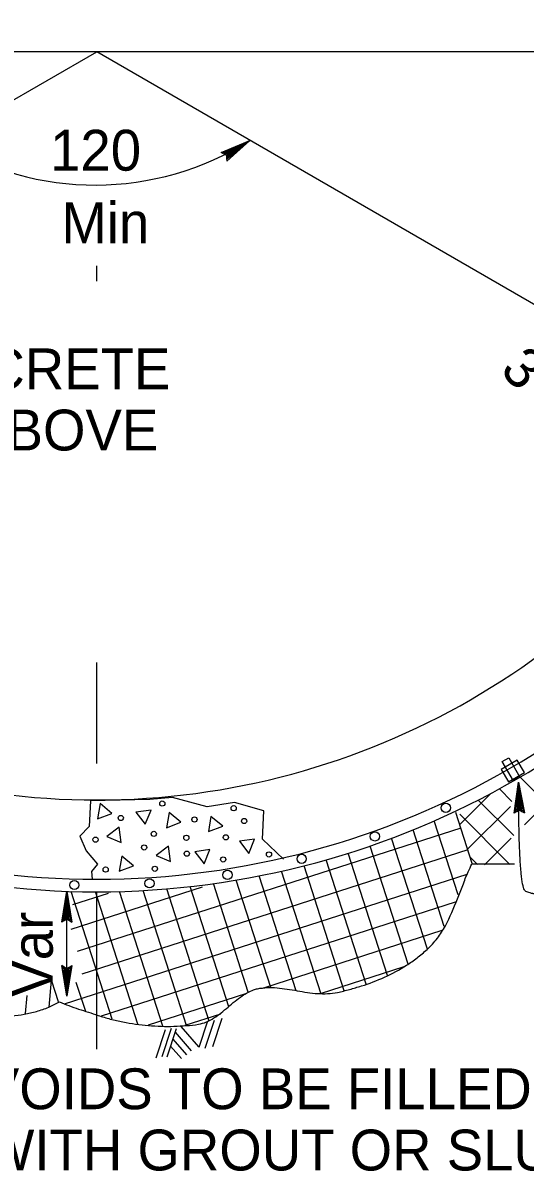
# Model space of a CAD drawing. Extents: x 0 to 2.83, y 0 to 1.83.
# Drawn here: x 2.4012 to 2.5447, y 0.4903 to 0.8183 of the extents above; entities that cross this region are included whole.
import ezdxf

# ---------------------------------------------------------------- set-up
doc = ezdxf.new("R2010")
doc.units = 0
for name, color, linetype in [('201 Center and Station Line', 7, 'Continuous'), ('212 Leaders and Dim Lines', 7, 'Continuous'), ('213 Rebar', 7, 'Continuous'), ('214 Text and Titles', 7, 'Continuous'), ('224 Existing Steel', 7, 'Continuous'), ('236 Minor Contours', 7, 'Continuous'), ('243 Existing Concrete', 7, 'Continuous'), ('245 Existing Concrete', 7, 'Continuous')]:
    doc.layers.add(name, color=color, linetype=linetype)

msp = doc.modelspace()

# ---------------------------------------------------------------- linework, layer by layer
at = {"layer": '201 Center and Station Line'}
for p, q in [((2.6809888135317346, 0.8100971283345739), (2.160700607113014, 0.8100971283345739)), ((2.4222594001102027, 0.8100971283345739), (2.4222594001102027, 0.8100971283345739)), ((2.4222594001102027, 0.8100971283345739), (2.4230384886791563, 0.8100971283345739)), ((2.4222594001102027, 0.7445284461818571), (2.4222594001102027, 0.7489734191191707)), ((2.4222594001102027, 0.6067402441641857), (2.4222594001102027, 0.6355797262142158)), ((2.4222594001102027, 0.5251098458213407), (2.4222594001102027, 0.5700975740402048))]:
    msp.add_line(p, q, dxfattribs=at)
at = {"layer": '212 Leaders and Dim Lines'}
for p, q in [((2.249145465846224, 0.7101498076265783), (2.4222594001102027, 0.8100971283345739)), ((2.5945499238586893, 0.7106248170788388), (2.4222594001102027, 0.8100971283345739)), ((2.457855802020322, 0.7813522782694677), (2.4660836739604175, 0.7847953086048661)), ((2.4582429387228992, 0.7811622002395733), (2.4660836739604175, 0.7847953086048661)), ((2.4660836739604175, 0.7847953086048661), (2.4586298520893273, 0.7809719816549877)), ((2.4660836739604175, 0.7847953086048661), (2.4590167654345634, 0.7807817630915956)), ((2.459403678800993, 0.7805915445070103), (2.4660836739604175, 0.7847953086048661)), ((2.4594080616828213, 0.7801599734268586), (2.4660836739604175, 0.7847953086048661)), ((2.4594124445646504, 0.7797284023679001), (2.4660836739604175, 0.7847953086048661)), ((2.4660836739604175, 0.7847953086048661), (2.459416546337098, 0.7792972779812375)), ((2.4660836739604175, 0.7847953086048661), (2.459420705882779, 0.7788655663675882)), ((2.4586298520893273, 0.7809719816549877), (2.457855802020322, 0.7813522782694677)), ((2.4586298520893273, 0.7809719816549877), (2.459403678800993, 0.7805915445070103)), ((2.459403678800993, 0.7805915445070103), (2.4594124445646504, 0.7797284023679001)), ((2.4594124445646504, 0.7797284023679001), (2.459420705882779, 0.7788655663675882)), ((2.541639895422497, 0.5925543311376273), (2.5428753016735977, 0.6013875698314393)), ((2.5420008567039742, 0.5927903637992575), (2.5428753016735977, 0.6013875698314393)), ((2.5428753016735977, 0.6013875698314393), (2.542361824976185, 0.5930261326743627)), ((2.5428753016735977, 0.6013875698314393), (2.542722793247835, 0.5932619015706542)), ((2.5430837615200446, 0.593497670445759), (2.5428753016735977, 0.6013875698314393)), ((2.5428753016735977, 0.6013875698314393), (2.544577009314223, 0.592631932927072)), ((2.5438306457409126, 0.5930649405394703), (2.5428753016735977, 0.6013875698314393)), ((2.5434572036301986, 0.593281305503208), (2.5428753016735977, 0.6013875698314393)), ((2.5428753016735977, 0.6013875698314393), (2.544203560234524, 0.5928485616567082)), ((2.542361824976185, 0.5930261326743627), (2.541639895422497, 0.5925543311376273)), ((2.542361824976185, 0.5930261326743627), (2.5430837615200446, 0.593497670445759)), ((2.5430837615200446, 0.593497670445759), (2.5438306457409126, 0.5930649405394703)), ((2.5438306457409126, 0.5930649405394703), (2.544577009314223, 0.592631932927072)), ((2.412266742821196, 0.561451487522171), (2.413735020589648, 0.5702490152897761)), ((2.412266742821196, 0.561451487522171), (2.413735020589648, 0.5702490152897761)), ((2.412633812247414, 0.5616779041744262), (2.413735020589648, 0.5702490152897761)), ((2.412633812247414, 0.5616779041744262), (2.413735020589648, 0.5702490152897761)), ((2.413735020589648, 0.5702490152897761), (2.4130008816948254, 0.5619040569687349)), ((2.413735020589648, 0.5702490152897761), (2.4130008816948254, 0.5619040569687349)), ((2.413735020589648, 0.5702490152897761), (2.413367951142237, 0.5621302097418501)), ((2.413735020589648, 0.5702490152897761), (2.413367951142237, 0.5621302097418501)), ((2.413735020589648, 0.5402561327572145), (2.413735020589648, 0.5702490152897761)), ((2.413735020589648, 0.5623563625149653), (2.413735020589648, 0.5702490152897761)), ((2.413735020589648, 0.5702490152897761), (2.4152048816965204, 0.561451487522171)), ((2.4144702150434183, 0.5619040569687349), (2.413735020589648, 0.5702490152897761)), ((2.4141026178165337, 0.5621302097418501), (2.413735020589648, 0.5702490152897761)), ((2.413735020589648, 0.5702490152897761), (2.4148372844696357, 0.5616779041744262)), ((2.413735020589648, 0.5623563625149653), (2.413735020589648, 0.5702490152897761)), ((2.413735020589648, 0.5702490152897761), (2.4152048816965204, 0.561451487522171)), ((2.4144702150434183, 0.5619040569687349), (2.413735020589648, 0.5702490152897761)), ((2.4141026178165337, 0.5621302097418501), (2.413735020589648, 0.5702490152897761)), ((2.413735020589648, 0.5702490152897761), (2.4148372844696357, 0.5616779041744262)), ((2.4130008816948254, 0.5619040569687349), (2.412266742821196, 0.561451487522171)), ((2.4130008816948254, 0.5619040569687349), (2.412266742821196, 0.561451487522171)), ((2.4130008816948254, 0.5619040569687349), (2.413735020589648, 0.5623563625149653)), ((2.4130008816948254, 0.5619040569687349), (2.413735020589648, 0.5623563625149653)), ((2.413735020589648, 0.5623563625149653), (2.4144702150434183, 0.5619040569687349)), ((2.413735020589648, 0.5623563625149653), (2.4144702150434183, 0.5619040569687349)), ((2.4144702150434183, 0.5619040569687349), (2.4152048816965204, 0.561451487522171)), ((2.4144702150434183, 0.5619040569687349), (2.4152048816965204, 0.561451487522171)), ((2.4129998261358785, 0.5486010910994492), (2.4122651594827764, 0.5490536605460129)), ((2.413735020589648, 0.5402561327572145), (2.4122651594827764, 0.5490536605460129)), ((2.4129998261358785, 0.5486010910994492), (2.4122651594827764, 0.5490536605460129)), ((2.413735020589648, 0.5402561327572145), (2.4122651594827764, 0.5490536605460129)), ((2.413735020589648, 0.5402561327572145), (2.412632756709661, 0.5488272438725642)), ((2.413735020589648, 0.5402561327572145), (2.412632756709661, 0.5488272438725642)), ((2.4129998261358785, 0.5486010910994492), (2.413735020589648, 0.5402561327572145)), ((2.413735020589648, 0.5481487855320253), (2.4129998261358785, 0.5486010910994492)), ((2.4129998261358785, 0.5486010910994492), (2.413735020589648, 0.5402561327572145)), ((2.413735020589648, 0.5481487855320253), (2.4129998261358785, 0.5486010910994492)), ((2.413367423362764, 0.5483749383263338), (2.413735020589648, 0.5402561327572145)), ((2.413367423362764, 0.5483749383263338), (2.413735020589648, 0.5402561327572145)), ((2.415203298358101, 0.5490536605460129), (2.413735020589648, 0.5402561327572145)), ((2.415203298358101, 0.5490536605460129), (2.413735020589648, 0.5402561327572145)), ((2.4148362289318834, 0.5488272438725642), (2.413735020589648, 0.5402561327572145)), ((2.4148362289318834, 0.5488272438725642), (2.413735020589648, 0.5402561327572145)), ((2.413735020589648, 0.5402561327572145), (2.4144691594844714, 0.5486010910994492)), ((2.4144691594844714, 0.5486010910994492), (2.413735020589648, 0.5481487855320253)), ((2.413735020589648, 0.5402561327572145), (2.4144691594844714, 0.5486010910994492)), ((2.4144691594844714, 0.5486010910994492), (2.413735020589648, 0.5481487855320253)), ((2.413735020589648, 0.5402561327572145), (2.4141020900370598, 0.5483749383263338)), ((2.413735020589648, 0.5402561327572145), (2.4141020900370598, 0.5483749383263338)), ((2.413735020589648, 0.5481487855320253), (2.413735020589648, 0.5402561327572145)), ((2.413735020589648, 0.5481487855320253), (2.413735020589648, 0.5402561327572145)), ((2.4144691594844714, 0.5486010910994492), (2.415203298358101, 0.5490536605460129)), ((2.4144691594844714, 0.5486010910994492), (2.415203298358101, 0.5490536605460129))]:
    msp.add_line(p, q, dxfattribs=at)
msp.add_arc((2.421833410785169, 0.8551112296475075), 0.08308077121096794, 238.15041388888892, 302.18247222222226, dxfattribs=at)
for points in [[(2.6006912410884224, 0.6787701805119001), (2.608749335231149, 0.7875791101690574), (2.5884411295825784, 0.8278149845612118), (2.5258918561849812, 0.8595159765065459), (2.4722781932727553, 0.8595159765065459)], [(2.558755496244397, 0.5688411561526947), (2.5465255461158587, 0.5688411561526947), (2.5428753016735977, 0.5720381094156413), (2.5428753016735977, 0.601387569831439)]]:
    msp.add_open_spline(points, degree=2, dxfattribs=at)
at = {"layer": '213 Rebar'}
for centre in [(2.5220818143773114, 0.5940826531784419), (2.501788766388487, 0.5859225644269099), (2.480871922615396, 0.5795293138048648), (2.459661991061479, 0.5749335224237353), (2.415891736939601, 0.5720323908380078), (2.4373488246071995, 0.5725157669541464)]:
    msp.add_circle(centre, 0.0013123333469815999, dxfattribs=at)
at = {"layer": '224 Existing Steel'}
for points in [[(2.5445465583876694, 0.6041517813052117), (2.5424713219116093, 0.6077335764420873), (2.537893028307441, 0.6050813507526231), (2.539968702236664, 0.6014995555945544)], [(2.5432670333828375, 0.602865257176939), (2.541397833234823, 0.6017847693767131), (2.5382136750963853, 0.6072996315517335), (2.5400837501083378, 0.6083801193307659)]]:
    msp.add_lwpolyline(points, close=True, dxfattribs=at)
for centre, radius, start, end in [((2.4222596157836054, 0.810097096536103), 0.23999952249599496, 329.9999916666667, 156.3435844004639), ((2.4222596157836054, 0.810097096536103), 0.21375285555636298, 209.99998055555557, 329.9998638888889), ((2.4222596157836054, 0.810097096536103), 0.23999952249599496, 209.9999916666667, 330.00000833333337), ((2.422259400956153, 0.8097623335037663), 0.23606252245505022, 209.9999916666667, 330.00000833333337)]:
    msp.add_arc(centre, radius, start, end, dxfattribs=at)
at = {"layer": '236 Minor Contours'}
msp.add_arc((2.422054454337026, 0.7595569521215968), 0.09383364992672737, 32.58935833333334, 32.58936111111112, dxfattribs=at)
at = {"layer": '243 Existing Concrete'}
for p, q in [((2.4439321478865903, 0.5970196870021696), (2.437446159040258, 0.596479005659491)), ((2.453880947004436, 0.5943998321897399), (2.4439321478865903, 0.5970196870021696)), ((2.4205104972082316, 0.5961185514381028), (2.420140419208008, 0.5887226781339994)), ((2.437446159040258, 0.596479005659491), (2.4205104972082316, 0.5961185514381028)), ((2.4616442736321744, 0.5955953678616388), (2.453880947004436, 0.5943998321897399)), ((2.4700042745053423, 0.5932047339710035), (2.4616442736321744, 0.5955953678616388)), ((2.4697059373826273, 0.5851369459822411), (2.4700042745053423, 0.5932047339710035)), ((2.420140419208008, 0.5887226781339994), (2.4174531979649214, 0.5860332696674868)), ((2.4174531979649214, 0.5860332696674868), (2.419244970407894, 0.5818499884063602)), ((2.475677491567393, 0.5794597919265008), (2.4697059373826273, 0.5851369459822411)), ((2.419244970407894, 0.5818499884063602), (2.4225293033283797, 0.5779654816787244)), ((2.4225293033283797, 0.5779654816787244), (2.420737968317375, 0.5758740597747423)), ((2.420737968317375, 0.5758740597747423), (2.4209702829486015, 0.5737033309586319))]:
    msp.add_line(p, q, dxfattribs=at)
for points in [[(2.426605384340611, 0.5925163498667386), (2.423211257203891, 0.5952840438627307), (2.422511427471742, 0.5909607965576845)], [(2.433452023532141, 0.5928773594190321), (2.4361220143638724, 0.58940584995236), (2.4377934343307763, 0.5934538845815432)], [(2.446342541410054, 0.5899660430497515), (2.442948414273334, 0.5927337370457434), (2.442248584541185, 0.5884104897406972)], [(2.458317895128056, 0.5888572140025731), (2.4549237680125304, 0.5916249079985652), (2.4542239382591875, 0.587301660693519)], [(2.429264723979407, 0.5842171626339875), (2.428664676400204, 0.5885553848417983), (2.4252076895477463, 0.585866617285178)], [(2.4630577591257095, 0.5845611415651955), (2.465727749957441, 0.5810896320985234), (2.4673991699243456, 0.5851376667065129)], [(2.443346852891286, 0.5787839002985757), (2.442746805312083, 0.5831221224851928), (2.439289818480819, 0.580433354949766)], [(2.4503062250831604, 0.5815673031250982), (2.4529762158936976, 0.578095793658426), (2.4546476358817952, 0.5821438282876092)], [(2.4328148270217635, 0.5775471577086393), (2.4294206998850436, 0.5803148517046312), (2.428720870131701, 0.575991604399585)]]:
    msp.add_lwpolyline(points, close=True, dxfattribs=at)
for centre in [(2.441018311897, 0.5953054531123939), (2.461420766391025, 0.5939748582540879), (2.4291538410771043, 0.5912027856326171), (2.450221593000282, 0.5907592540131816), (2.4644146048222133, 0.5903157223937464), (2.438578887990105, 0.5866565865334048), (2.42194645226128, 0.5849933429605223), (2.4478930519982467, 0.5855477574848165), (2.459203108293848, 0.5856586403896752), (2.4358068153686343, 0.5827756848633456), (2.4480039349031055, 0.5810015583856042), (2.471511110733179, 0.5807797925758865), (2.4389115367046807, 0.5766771250961099), (2.458426927959836, 0.5793383148127217), (2.42482940778761, 0.5764553592863921)]:
    msp.add_circle(centre, 0.0007438251384209527, dxfattribs=at)
at = {"layer": '245 Existing Concrete'}
for p, q in [((2.544560689189314, 0.5892446708427794), (2.6506650520533843, 0.695349033706849)), ((2.562749172785455, 0.5834291148691293), (2.543314258603482, 0.6028640290732636)), ((2.526017858090083, 0.5892610359029627), (2.534963219044614, 0.5982063968574932)), ((2.540977879975214, 0.5959208096176523), (2.537385837293805, 0.5995128523033255)), ((2.5282787794521515, 0.5822423591853242), (2.5405374155424454, 0.5945009952756184)), ((2.5414629482449316, 0.5861561432290439), (2.531313830651578, 0.5963052608223983)), ((2.5295841972057627, 0.5781898939612881), (2.5248851203309606, 0.5927774430945283)), ((2.5404010553112344, 0.5779384380830336), (2.5260951152436526, 0.5922443781718084)), ((2.52632010147921, 0.5883227685780061), (2.4167046022323606, 0.5530124054556486)), ((2.5215990064456366, 0.5601777890839015), (2.5127037176696123, 0.5877918216721465)), ((2.525584200110351, 0.5692068189706772), (2.5187708457970555, 0.5903578117470681)), ((2.516792186668165, 0.5536993688934214), (2.506581109389914, 0.5853980611258305)), ((2.5331393757293053, 0.5778233573827694), (2.5407074054831575, 0.5853913871366221)), ((2.528331997951604, 0.5820771506781548), (2.4180523946148234, 0.5465528601694798)), ((2.505434477566137, 0.546156719625151), (2.494170439735702, 0.5811241632080867)), ((2.511289797814681, 0.5493802340630047), (2.500403299202192, 0.5831756662125627)), ((2.4930357404002987, 0.5418457791623461), (2.48153956388957, 0.5775338609401478)), ((2.499325492521224, 0.5437206678490939), (2.487882559619779, 0.5792434631651291)), ((2.5311424676993757, 0.5779174276151847), (2.5289731733410874, 0.5800867219734729)), ((2.541702700695778, 0.5780310165881857), (2.529547184147734, 0.5780353275849248)), ((2.5280263961800835, 0.575084998710121), (2.412946273943739, 0.5380143204631882)), ((2.479267432403648, 0.5417864571475685), (2.468687219678857, 0.5746310726709788)), ((2.4864491378908724, 0.5408924160891191), (2.4751412328691456, 0.5759960385019199)), ((2.4524041135749517, 0.5714059724266771), (2.4148887605035028, 0.5593211783163112)), ((2.4544637810282603, 0.5331837519665409), (2.4423026868770723, 0.5709359665432718)), ((2.4600672848210343, 0.5371889911950473), (2.448985615420595, 0.5715903005287162)), ((2.4656029020637287, 0.5414049736116956), (2.455610097784369, 0.572426071485462)), ((2.4720692323168088, 0.5427317031009479), (2.462177046242415, 0.5734404474770246)), ((2.4267336994269275, 0.5336656916204212), (2.414962176637931, 0.5702085428695706)), ((2.425497512620518, 0.5696322767963243), (2.4153945235104124, 0.5663778080742023)), ((2.4340699147169, 0.5322919990591592), (2.421891540713831, 0.5700978562892876)), ((2.441136452865264, 0.5317554770243392), (2.428757003754854, 0.5701855404412439)), ((2.4479713482687386, 0.5319380536151859), (2.43556023504732, 0.5704664133473525)), ((2.5247643212529036, 0.5671404801686047), (2.423532410755537, 0.5345307165472404)), ((2.5209374949165575, 0.5590140386120434), (2.4702694600647175, 0.5426923804444717)), ((2.5100865323899177, 0.5486249170793778), (2.486110368326088, 0.5409014923196179)), ((2.408642046507027, 0.5371670521947273), (2.409345929519571, 0.544842422960509)), ((2.411328756229758, 0.5386870475894384), (2.409432912352021, 0.5445723983628894)), ((2.419125331388337, 0.5358842398234543), (2.4164379467024277, 0.5442268052265593)), ((2.401886431694427, 0.5353524235048721), (2.4023558705552728, 0.5404713384861258)), ((2.4647729204599105, 0.5409217840276792), (2.4370052618370717, 0.5319770078286132)), ((2.4576449584984577, 0.5351788043588045), (2.4474740034194298, 0.5319024418114074)), ((2.4462768505719588, 0.5315770041370861), (2.451341144954349, 0.5257992378461362)), ((2.4539303786600084, 0.5331566160348966), (2.4514631919494625, 0.5256601305167772)), ((2.4558026408953877, 0.5333735884800734), (2.453142541197351, 0.5252883027250964)), ((2.4579977371431365, 0.5338757747074092), (2.455337637445101, 0.5257883017290063)), ((2.441794357302986, 0.5306640575707574), (2.439133382719818, 0.5225770220455169)), ((2.443517450977008, 0.5310148880133098), (2.4408573513001643, 0.5229278524880694)), ((2.444967579345488, 0.5309497087848856), (2.4423061673091575, 0.5228626732596451)), ((2.4446517444353644, 0.5299895182307034), (2.449284281150827, 0.5247043143882534)), ((2.443346410202583, 0.5260210221913278), (2.446464076795497, 0.5224654736931775)), ((2.4439855165570457, 0.5279654627573782), (2.447900206917096, 0.5234982800523872))]:
    msp.add_line(p, q, dxfattribs=at)
for points in [[(2.2934553976330894, 0.587560522006751), (2.300341429684284, 0.5724703820412156), (2.3015601900451452, 0.5701599378258871), (2.3022567123988464, 0.5690500118854038), (2.3030003190487043, 0.5679641799190914), (2.3046197558828063, 0.5658929339175673), (2.306414105054384, 0.5639807812199518), (2.3103657011571976, 0.5603000107339143), (2.3124753384499894, 0.5585043063177203), (2.314638020813016, 0.5567016932510958), (2.3176123827202053, 0.5543454084929691), (2.3206354118044854, 0.55218802566963), (2.3268458415187405, 0.548448519497482), (2.3333060499846336, 0.5454402820749894), (2.3366413025084616, 0.5441969851887197), (2.3400527772310182, 0.5431204207424906), (2.3424436541469253, 0.5427648425330742), (2.344885120126895, 0.5429457768830014), (2.349846360521166, 0.5442401727518286), (2.354789580898112, 0.5456495873308577), (2.3583967904764043, 0.5459676010249895), (2.359567863742017, 0.5458199996019735), (2.360941850178541, 0.5454548538692772), (2.3622844265680385, 0.5450344577761866), (2.364826087551521, 0.5438907864235395), (2.369911482590657, 0.5408937208612684), (2.374977588081722, 0.5378779835695646), (2.3801779432470127, 0.5358927552028327), (2.3835665645308444, 0.5352673609250959), (2.3870970390259583, 0.5348027237941876), (2.388915585841296, 0.5346302474553328), (2.390740186465372, 0.5345252890944754), (2.3925665042150066, 0.5344784204139719), (2.394390202407019, 0.5344802131161793), (2.397980242022741, 0.5346566056008832), (2.401549886237324, 0.5351263605426069), (2.405080130442843, 0.5359364112667385), (2.4085519700313736, 0.5371336910986657), (2.4115857576706516, 0.5386412184336853)], [(2.4115857576706516, 0.5386412184336855), (2.4143051386504277, 0.5375738643848945), (2.417082873830906, 0.5366102470248135), (2.4198804753321967, 0.5357004763565778), (2.4226594552744123, 0.5347946623833231), (2.4261597342850294, 0.5337518100982601), (2.4297476130533853, 0.5329225159656691), (2.437061186443493, 0.5318931379899244), (2.444350208605094, 0.5316836001201299), (2.4479073983378172, 0.531879106119977), (2.4513647126985476, 0.5322709740203266), (2.4536152917087675, 0.5329081593033845), (2.455748152309168, 0.5340445530601795), (2.459816690813901, 0.5371765971519445), (2.4638822732795185, 0.5403903686095493), (2.4671171746822904, 0.5420862932723071), (2.4682568447727897, 0.5424091297469211), (2.4696440544339002, 0.5426068331806997), (2.4710361953299738, 0.542738732434581), (2.4738086381371196, 0.5426593102843991), (2.4795861871215537, 0.5418328533146982), (2.485412147364294, 0.5410327397417012), (2.491109174503542, 0.5413619504692898), (2.494548638776857, 0.5422075019928174), (2.4979406997993436, 0.5431958965047333), (2.5045415276476897, 0.5457088846383823), (2.510829489160308, 0.5491162551595397), (2.513830467263133, 0.5512226276558415), (2.515290712040097, 0.5523882621349946), (2.5167224154489234, 0.5536333483575094), (2.519644504490806, 0.5568366105774966), (2.521940672670336, 0.5603896594875046), (2.5253704289075394, 0.5680834589770848), (2.526899583097598, 0.5719391203425406), (2.5284420490909265, 0.5757914300252515), (2.529547184147734, 0.5780353275849247)]]:
    msp.add_spline(points, degree=3, dxfattribs=at)

# ---------------------------------------------------------------- texts
at = {"layer": '212 Leaders and Dim Lines'}
for s, p in [('120', (2.4089358498453697, 0.7761529174033386)), ('Min', (2.4121705720675912, 0.7554276729229288))]:
    msp.add_text(s, height=0.011666666666666665, dxfattribs=at).set_placement(p)
for s, rotation, p in [('3" Min', 313.99985000000004, (2.5371996575267315, 0.7188752115798402)), ('Var', 90, (2.4097191831787024, 0.5401242861828871))]:
    msp.add_text(s, height=0.011666666666666665, rotation=rotation, dxfattribs=at).set_placement(p)
at = {"layer": '214 Text and Titles'}
for s, p in [('PAVING CONCRETE', (2.292490436342318, 0.7136959998783369)), ('THICKNESS ABOVE ', (2.292490436342318, 0.6961960050866701)), ('VOIDS TO BE FILLED', (2.389727181481336, 0.5079830982435898)), ('WITH GROUT OR SLURRY', (2.389727181481336, 0.4904831034519231))]:
    msp.add_text(s, height=0.011666661458333333, dxfattribs=at).set_placement(p)

doc.saveas('drawing.dxf')
